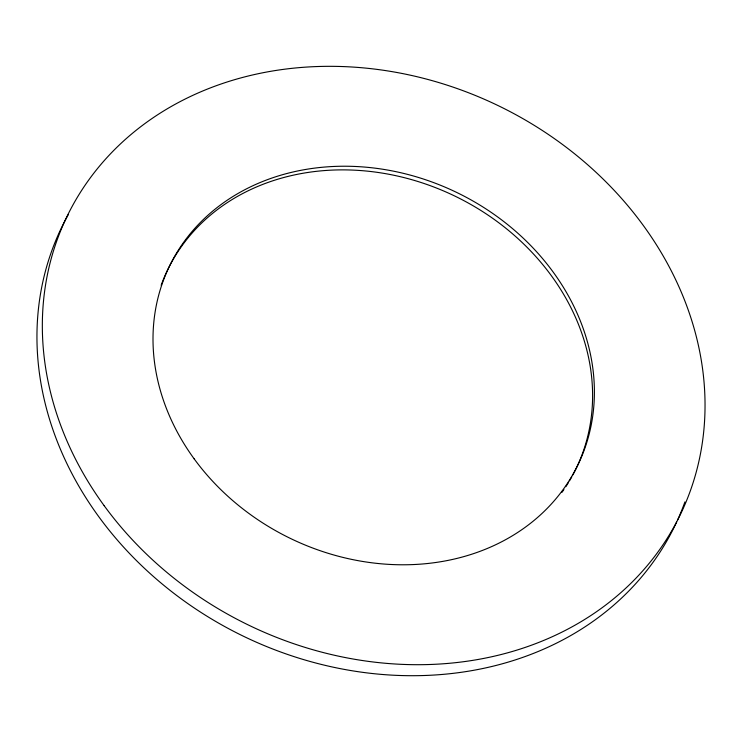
<?xml version="1.0" encoding="UTF-8"?>
<svg xmlns="http://www.w3.org/2000/svg" width="742" height="742" viewBox="0 0 742 742"><rect width="100%" height="100%" fill="white"/><g stroke="black" fill="none" stroke-linecap="round" stroke-linejoin="round"><path stroke-width="1.11" d="M676.648 522.034A340.986 288.156 26.2 0 1 237.217 633.149A340.986 288.156 26.2 0 1 68.245 214.726M684.912 501.926A340.986 288.156 26.2 0 1 677.604 519.947M571.757 476.921A227.117 191.937 26.2 0 1 569.466 480.881M568.279 482.838A227.117 191.937 26.2 0 1 565.831 486.706M563.911 489.562A227.117 191.937 26.2 0 1 561.935 492.373M161.144 285.271A227.117 191.937 26.2 0 1 450.487 194.014A227.117 191.937 26.2 0 1 572.852 474.926M194.163 458.853A227.117 191.937 26.2 0 0 574.66 471.244A227.117 191.937 26.2 0 0 352.311 166.356A227.117 191.937 26.2 0 0 194.163 458.853M104.14 505.654A340.986 288.156 26.2 0 0 675.406 524.269A340.986 288.156 26.2 0 0 341.58 66.52A340.986 288.156 26.2 0 0 104.14 505.654"/></g></svg>
